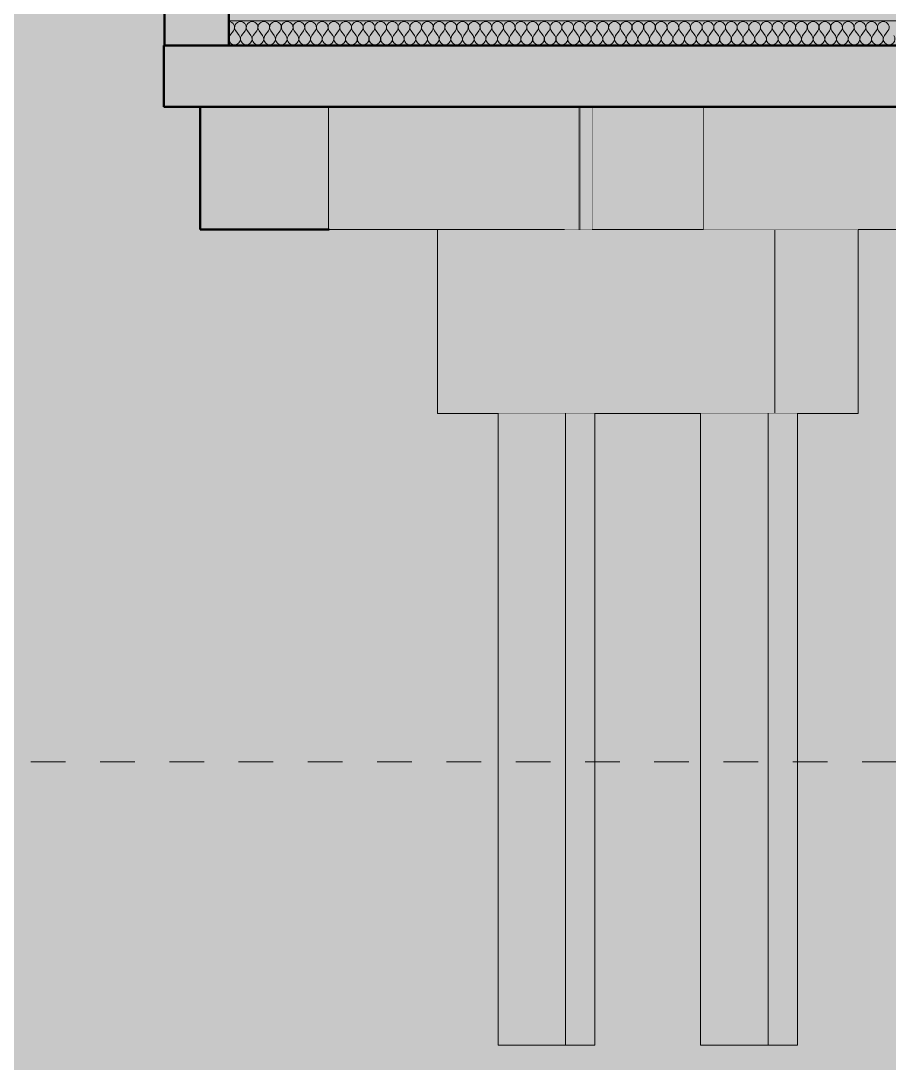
# Model space of a CAD drawing. Header units: millimetres. Extents: x -46169 to 174149, y -86316 to 18123.
# Drawn here: x 145254 to 148792, y -83207 to -78958 of the extents above; entities that cross this region are included whole.
import ezdxf

# ---------------------------------------------------------------- set-up
doc = ezdxf.new("R2010")
doc.units = ezdxf.units.MM
doc.header["$MEASUREMENT"] = 0
doc.linetypes.add('Dashed', pattern=[2822.222233, 1411.111116, -1411.111116])
doc.linetypes.add('Wipeout_Contour', pattern=[1000, 0, -1000])
for name, color, linetype, lineweight, true_color in [('0_Pen_No__105', 7, 'Continuous', 15, 0xa6a6a6), ('A-230-M_FLOOR.IFC Import_Pen_No__104', 7, 'Continuous', 15, 0xa6a6a6), ('A-230-M_FLOOR.IFC Import_Pen_No__109', 7, 'Continuous', 15, 0xa6a6a6), ('A-230-M_FLOOR.IFC Import_Pen_No__24', 7, 'Continuous', 50, 0x2a2a2a), ('A-230-M_FLOOR.IFC Import_Pen_No__29', 7, 'Continuous', 50, 0x2a2a2a), ('A-35-M_FFE_Sanitary_Pen_No__103', 7, 'Continuous', 15, 0xa6a6a6), ('New_A-20-M_Floor_Slab_Pen_No__107', 7, 'Continuous', 15, 0xa6a6a6), ('New_A-20-M_Floor_Slab_Pen_No__162', 7, 'Continuous', 0, 0xe47200), ('S-160-M_FOUND.IFC Import_Pen_No__104', 7, 'Continuous', 15, 0xa6a6a6), ('S-160-M_FOUND.IFC Import_Pen_No__24', 7, 'Continuous', 50, 0x2a2a2a), ('S-280-M_STRUCT_FRAME.IFC Import_Pen_No__30', 7, 'Continuous', 50, 0x2a2a2a), ('S-280-M_STRUCT_FRAME.IFC Import_Pen_No__47', 7, 'Continuous', 35, 0x444444)]:
    doc.layers.add(name, color=color, linetype=linetype, lineweight=lineweight, true_color=true_color)
for name, color, linetype in [('A-230-M_FLOOR.IFC Import', 7, 'Continuous'), ('New_A-20-M_Floor_Slab', 7, 'Continuous'), ('S-160-M_FOUND.IFC Import', 7, 'Continuous'), ('S-280-M_COLUMN.IFC Import', 7, 'Continuous'), ('S-280-M_STRUCT_FRAME.IFC Import', 7, 'Continuous')]:
    doc.layers.add(name, color=color, linetype=linetype)
for name, color, linetype, lineweight in [('A-230-M_FLOOR.IFC Import_Pen_No__4', 7, 'Continuous', 20), ('New_A-20-M_Floor_Slab_Pen_No__1', 7, 'Continuous', 13), ('S-160-M_FOUND.IFC Import_Pen_No__1', 7, 'Continuous', 13), ('S-160-M_FOUND.IFC Import_Pen_No__4', 7, 'Continuous', 20), ('S-280-M_COLUMN.IFC Import_Pen_No__88', 8, 'Continuous', 20), ('S-280-M_STRUCT_FRAME.IFC Import_Pen_No__90', 8, 'Continuous', 20)]:
    doc.layers.add(name, color=color, linetype=linetype, lineweight=lineweight)

# ---------------------------------------------------------------- blocks, each defined once
blk = doc.blocks.new('*X173', base_point=(165992.3, -78878.8))
at = {"layer": 'New_A-20-M_Floor_Slab_Pen_No__107', "linetype": 'Continuous'}
for p, q in [((146105.9, -79017.9), (146120.2, -78998.8)), ((146144, -79017.9), (146129.7, -78998.8)), ((146153.5, -79017.9), (146167.8, -78998.8)), ((146191.6, -79017.9), (146177.4, -78998.8)), ((146201.2, -79017.9), (146215.4, -78998.8)), ((146239.3, -79017.9), (146225, -78998.8)), ((146248.8, -79017.9), (146263.1, -78998.8)), ((146286.9, -79017.9), (146272.6, -78998.8)), ((146296.4, -79017.9), (146310.7, -78998.8)), ((146334.5, -79017.9), (146320.2, -78998.8)), ((146344, -79017.9), (146358.3, -78998.8)), ((146382.1, -79017.9), (146367.8, -78998.8)), ((146391.6, -79017.9), (146405.9, -78998.8)), ((146429.7, -79017.9), (146415.4, -78998.8)), ((146439.3, -79017.9), (146453.5, -78998.8)), ((146477.4, -79017.9), (146463.1, -78998.8)), ((146486.9, -79017.9), (146501.2, -78998.8)), ((146525, -79017.9), (146510.7, -78998.8)), ((146534.5, -79017.9), (146548.8, -78998.8)), ((146572.6, -79017.9), (146558.3, -78998.8)), ((146582.1, -79017.9), (146596.4, -78998.8)), ((146620.2, -79017.9), (146605.9, -78998.8)), ((146629.7, -79017.9), (146644, -78998.8)), ((146667.8, -79017.9), (146653.5, -78998.8)), ((146677.4, -79017.9), (146691.6, -78998.8)), ((146715.4, -79017.9), (146701.2, -78998.8)), ((146725, -79017.9), (146739.3, -78998.8)), ((146763.1, -79017.9), (146748.8, -78998.8)), ((146772.6, -79017.9), (146786.9, -78998.8)), ((146810.7, -79017.9), (146796.4, -78998.8)), ((146820.2, -79017.9), (146834.5, -78998.8)), ((146858.3, -79017.9), (146844, -78998.8)), ((146867.8, -79017.9), (146882.1, -78998.8)), ((146905.9, -79017.9), (146891.6, -78998.8)), ((146915.4, -79017.9), (146929.7, -78998.8)), ((146953.5, -79017.9), (146939.3, -78998.8)), ((146963.1, -79017.9), (146977.4, -78998.8)), ((147001.2, -79017.9), (146986.9, -78998.8)), ((147010.7, -79017.9), (147025, -78998.8)), ((147048.8, -79017.9), (147034.5, -78998.8)), ((147058.3, -79017.9), (147072.6, -78998.8)), ((147096.4, -79017.9), (147082.1, -78998.8)), ((147105.9, -79017.9), (147120.2, -78998.8)), ((147144, -79017.9), (147129.7, -78998.8)), ((147153.5, -79017.9), (147167.8, -78998.8)), ((147191.6, -79017.9), (147177.4, -78998.8)), ((147201.2, -79017.9), (147215.4, -78998.8)), ((147239.3, -79017.9), (147225, -78998.8)), ((147248.8, -79017.9), (147263.1, -78998.8)), ((147286.9, -79017.9), (147272.6, -78998.8)), ((147296.4, -79017.9), (147310.7, -78998.8)), ((147334.5, -79017.9), (147320.2, -78998.8)), ((147344, -79017.9), (147358.3, -78998.8)), ((147382.1, -79017.9), (147367.8, -78998.8)), ((147391.6, -79017.9), (147405.9, -78998.8)), ((147429.7, -79017.9), (147415.4, -78998.8)), ((147439.3, -79017.9), (147453.5, -78998.8)), ((147477.4, -79017.9), (147463.1, -78998.8)), ((147486.9, -79017.9), (147501.2, -78998.8)), ((147525, -79017.9), (147510.7, -78998.8)), ((147534.5, -79017.9), (147548.8, -78998.8)), ((147572.6, -79017.9), (147558.3, -78998.8)), ((147582.1, -79017.9), (147596.4, -78998.8)), ((147620.2, -79017.9), (147605.9, -78998.8)), ((147629.7, -79017.9), (147644, -78998.8)), ((147667.8, -79017.9), (147653.5, -78998.8)), ((147677.4, -79017.9), (147691.6, -78998.8)), ((147715.4, -79017.9), (147701.2, -78998.8)), ((147725, -79017.9), (147739.3, -78998.8)), ((147763.1, -79017.9), (147748.8, -78998.8)), ((147772.6, -79017.9), (147786.9, -78998.8)), ((147810.7, -79017.9), (147796.4, -78998.8)), ((147820.2, -79017.9), (147834.5, -78998.8)), ((147858.3, -79017.9), (147844, -78998.8)), ((147867.8, -79017.9), (147882.1, -78998.8)), ((147905.9, -79017.9), (147891.6, -78998.8)), ((147915.4, -79017.9), (147929.7, -78998.8)), ((147953.5, -79017.9), (147939.3, -78998.8)), ((147963.1, -79017.9), (147977.4, -78998.8)), ((148001.2, -79017.9), (147986.9, -78998.8)), ((148010.7, -79017.9), (148025, -78998.8)), ((148048.8, -79017.9), (148034.5, -78998.8)), ((148058.3, -79017.9), (148072.6, -78998.8)), ((148096.4, -79017.9), (148082.1, -78998.8)), ((148105.9, -79017.9), (148120.2, -78998.8)), ((148144, -79017.9), (148129.7, -78998.8)), ((148153.5, -79017.9), (148167.8, -78998.8)), ((148191.6, -79017.9), (148177.4, -78998.8)), ((148201.2, -79017.9), (148215.4, -78998.8)), ((148239.3, -79017.9), (148225, -78998.8)), ((148248.8, -79017.9), (148263.1, -78998.8)), ((148286.9, -79017.9), (148272.6, -78998.8)), ((148296.4, -79017.9), (148310.7, -78998.8)), ((148334.5, -79017.9), (148320.2, -78998.8)), ((148344, -79017.9), (148358.3, -78998.8)), ((148382.1, -79017.9), (148367.8, -78998.8)), ((148391.6, -79017.9), (148405.9, -78998.8)), ((148429.7, -79017.9), (148415.4, -78998.8)), ((148439.3, -79017.9), (148453.5, -78998.8)), ((148477.4, -79017.9), (148463.1, -78998.8)), ((148486.9, -79017.9), (148501.2, -78998.8)), ((148525, -79017.9), (148510.7, -78998.8)), ((148534.5, -79017.9), (148548.8, -78998.8)), ((148572.6, -79017.9), (148558.3, -78998.8)), ((148582.1, -79017.9), (148596.4, -78998.8)), ((148620.2, -79017.9), (148605.9, -78998.8)), ((148629.7, -79017.9), (148644, -78998.8)), ((148667.8, -79017.9), (148653.5, -78998.8)), ((148677.4, -79017.9), (148691.6, -78998.8)), ((148715.4, -79017.9), (148701.2, -78998.8)), ((148725, -79017.9), (148739.3, -78998.8)), ((148763.1, -79017.9), (148748.8, -78998.8)), ((148772.6, -79017.9), (148786.9, -78998.8))]:
    blk.add_line(p, q, dxfattribs=at)
for centre, start, end in [((146101.2, -78984.5), 323.1301, 90), ((146148.8, -78984.5), 90, 216.8699), ((146148.8, -78984.5), 323.1301, 90), ((146196.4, -78984.5), 90, 216.8699), ((146196.4, -78984.5), 323.1301, 90), ((146244, -78984.5), 90, 216.8699), ((146244, -78984.5), 323.1301, 90), ((146291.6, -78984.5), 90, 216.8699), ((146291.6, -78984.5), 323.1301, 90), ((146339.3, -78984.5), 90, 216.8699), ((146339.3, -78984.5), 323.1301, 90), ((146386.9, -78984.5), 90, 216.8699), ((146386.9, -78984.5), 323.1301, 90), ((146434.5, -78984.5), 90, 216.8699), ((146434.5, -78984.5), 323.1301, 90), ((146482.1, -78984.5), 90, 216.8699), ((146482.1, -78984.5), 323.1301, 90), ((146529.7, -78984.5), 90, 216.8699), ((146529.7, -78984.5), 323.1301, 90), ((146577.4, -78984.5), 90, 216.8699), ((146577.4, -78984.5), 323.1301, 90), ((146625, -78984.5), 90, 216.8699), ((146625, -78984.5), 323.1301, 90), ((146672.6, -78984.5), 90, 216.8699), ((146672.6, -78984.5), 323.1301, 90), ((146720.2, -78984.5), 90, 216.8699), ((146720.2, -78984.5), 323.1301, 90), ((146767.8, -78984.5), 90, 216.8699), ((146767.8, -78984.5), 323.1301, 90), ((146815.4, -78984.5), 90, 216.8699), ((146815.4, -78984.5), 323.1301, 90), ((146863.1, -78984.5), 90, 216.8699), ((146863.1, -78984.5), 323.1301, 90), ((146910.7, -78984.5), 90, 216.8699), ((146910.7, -78984.5), 323.1301, 90), ((146958.3, -78984.5), 90, 216.8699), ((146958.3, -78984.5), 323.1301, 90), ((147005.9, -78984.5), 90, 216.8699), ((147005.9, -78984.5), 323.1301, 90), ((147053.5, -78984.5), 90, 216.8699), ((147053.5, -78984.5), 323.1301, 90), ((147101.2, -78984.5), 90, 216.8699), ((147101.2, -78984.5), 323.1301, 90), ((147148.8, -78984.5), 90, 216.8699), ((147148.8, -78984.5), 323.1301, 90), ((147196.4, -78984.5), 90, 216.8699), ((147196.4, -78984.5), 323.1301, 90), ((147244, -78984.5), 90, 216.8699), ((147244, -78984.5), 323.1301, 90), ((147291.6, -78984.5), 90, 216.8699), ((147291.6, -78984.5), 323.1301, 90), ((147339.3, -78984.5), 90, 216.8699), ((147339.3, -78984.5), 323.1301, 90), ((147386.9, -78984.5), 90, 216.8699), ((147386.9, -78984.5), 323.1301, 90), ((147434.5, -78984.5), 90, 216.8699), ((147434.5, -78984.5), 323.1301, 90), ((147482.1, -78984.5), 90, 216.8699), ((147482.1, -78984.5), 323.1301, 90), ((147529.7, -78984.5), 90, 216.8699), ((147529.7, -78984.5), 323.1301, 90), ((147577.4, -78984.5), 90, 216.8699), ((147577.4, -78984.5), 323.1301, 90), ((147625, -78984.5), 90, 216.8699), ((147625, -78984.5), 323.1301, 90), ((147672.6, -78984.5), 90, 216.8699), ((147672.6, -78984.5), 323.1301, 90), ((147720.2, -78984.5), 90, 216.8699), ((147720.2, -78984.5), 323.1301, 90), ((147767.8, -78984.5), 90, 216.8699), ((147767.8, -78984.5), 323.1301, 90), ((147815.4, -78984.5), 90, 216.8699), ((147815.4, -78984.5), 323.1301, 90), ((147863.1, -78984.5), 90, 216.8699), ((147863.1, -78984.5), 323.1301, 90), ((147910.7, -78984.5), 90, 216.8699), ((147910.7, -78984.5), 323.1301, 90), ((147958.3, -78984.5), 90, 216.8699), ((147958.3, -78984.5), 323.1301, 90), ((148005.9, -78984.5), 90, 216.8699), ((148005.9, -78984.5), 323.1301, 90), ((148053.5, -78984.5), 90, 216.8699), ((148053.5, -78984.5), 323.1301, 90), ((148101.2, -78984.5), 90, 216.8699), ((148101.2, -78984.5), 323.1301, 90), ((148148.8, -78984.5), 90, 216.8699), ((148148.8, -78984.5), 323.1301, 90), ((148196.4, -78984.5), 90, 216.8699), ((148196.4, -78984.5), 323.1301, 90), ((148244, -78984.5), 90, 216.8699), ((148244, -78984.5), 323.1301, 90), ((148291.6, -78984.5), 90, 216.8699), ((148291.6, -78984.5), 323.1301, 90), ((148339.3, -78984.5), 90, 216.8699), ((148339.3, -78984.5), 323.1301, 90), ((148386.9, -78984.5), 90, 216.8699), ((148386.9, -78984.5), 323.1301, 90), ((148434.5, -78984.5), 90, 216.8699), ((148434.5, -78984.5), 323.1301, 90), ((148482.1, -78984.5), 90, 216.8699), ((148482.1, -78984.5), 323.1301, 90), ((148529.7, -78984.5), 90, 216.8699), ((148529.7, -78984.5), 323.1301, 90), ((148577.4, -78984.5), 90, 216.8699), ((148577.4, -78984.5), 323.1301, 90), ((148625, -78984.5), 90, 216.8699), ((148625, -78984.5), 323.1301, 90), ((148672.6, -78984.5), 90, 216.8699), ((148672.6, -78984.5), 323.1301, 90), ((148720.2, -78984.5), 90, 216.8699), ((148720.2, -78984.5), 323.1301, 90), ((148767.8, -78984.5), 90, 216.8699), ((148767.8, -78984.5), 323.1301, 90), ((146125, -79032.1), 143.1301, 36.8699), ((146172.6, -79032.1), 143.1301, 36.8699), ((146220.2, -79032.1), 143.1301, 36.8699), ((146267.8, -79032.1), 143.1301, 36.8699), ((146315.4, -79032.1), 143.1301, 36.8699), ((146363.1, -79032.1), 143.1301, 36.8699), ((146410.7, -79032.1), 143.1301, 36.8699), ((146458.3, -79032.1), 143.1301, 36.8699), ((146505.9, -79032.1), 143.1301, 36.8699), ((146553.5, -79032.1), 143.1301, 36.8699), ((146601.2, -79032.1), 143.1301, 36.8699), ((146648.8, -79032.1), 143.1301, 36.8699), ((146696.4, -79032.1), 143.1301, 36.8699), ((146744, -79032.1), 143.1301, 36.8699), ((146791.6, -79032.1), 143.1301, 36.8699), ((146839.3, -79032.1), 143.1301, 36.8699), ((146886.9, -79032.1), 143.1301, 36.8699), ((146934.5, -79032.1), 143.1301, 36.8699), ((146982.1, -79032.1), 143.1301, 36.8699), ((147029.7, -79032.1), 143.1301, 36.8699), ((147077.4, -79032.1), 143.1301, 36.8699), ((147125, -79032.1), 143.1301, 36.8699), ((147172.6, -79032.1), 143.1301, 36.8699), ((147220.2, -79032.1), 143.1301, 36.8699), ((147267.8, -79032.1), 143.1301, 36.8699), ((147315.4, -79032.1), 143.1301, 36.8699), ((147363.1, -79032.1), 143.1301, 36.8699), ((147410.7, -79032.1), 143.1301, 36.8699), ((147458.3, -79032.1), 143.1301, 36.8699), ((147505.9, -79032.1), 143.1301, 36.8699), ((147553.5, -79032.1), 143.1301, 36.8699), ((147601.2, -79032.1), 143.1301, 36.8699), ((147648.8, -79032.1), 143.1301, 36.8699), ((147696.4, -79032.1), 143.1301, 36.8699), ((147744, -79032.1), 143.1301, 36.8699), ((147791.6, -79032.1), 143.1301, 36.8699), ((147839.3, -79032.1), 143.1301, 36.8699), ((147886.9, -79032.1), 143.1301, 36.8699), ((147934.5, -79032.1), 143.1301, 36.8699), ((147982.1, -79032.1), 143.1301, 36.8699), ((148029.7, -79032.1), 143.1301, 36.8699), ((148077.4, -79032.1), 143.1301, 36.8699), ((148125, -79032.1), 143.1301, 36.8699), ((148172.6, -79032.1), 143.1301, 36.8699), ((148220.2, -79032.1), 143.1301, 36.8699), ((148267.8, -79032.1), 143.1301, 36.8699), ((148315.4, -79032.1), 143.1301, 36.8699), ((148363.1, -79032.1), 143.1301, 36.8699), ((148410.7, -79032.1), 143.1301, 36.8699), ((148458.3, -79032.1), 143.1301, 36.8699), ((148505.9, -79032.1), 143.1301, 36.8699), ((148553.5, -79032.1), 143.1301, 36.8699), ((148601.2, -79032.1), 143.1301, 36.8699), ((148648.8, -79032.1), 143.1301, 36.8699), ((148696.4, -79032.1), 143.1301, 36.8699), ((148744, -79032.1), 143.1301, 36.8699), ((148791.6, -79032.1), 143.1301, 36.8699)]:
    blk.add_arc(centre, 23.8, start, end, dxfattribs=at)
blk = doc.blocks.new('Section Elem_149_3', base_point=(165992.3, -78878.8))
at = {"layer": 'New_A-20-M_Floor_Slab_Pen_No__162', "linetype": 'Continuous'}
blk.add_hatch(color=256, dxfattribs=at).paths.add_polyline_path([(146101.2, -78957.8), (146101.2, -78958.3), (166086.4, -78958.3), (166086.4, -78957.8)])
at = {"color": 254, "linetype": 'Wipeout_Contour', "lineweight": 0, "ltscale": 700034.448271}
blk.add_wipeout([(146101.2, -78958.3), (146101.2, -79058.3), (166086.4, -79058.3), (166086.4, -78958.3)], dxfattribs=at).dxf.layer = 'New_A-20-M_Floor_Slab'
at = {"layer": 'New_A-20-M_Floor_Slab_Pen_No__1', "linetype": 'Continuous'}
for p, q in [((166086.4, -78958.3), (146101.2, -78958.3)), ((166086.4, -79058.3), (146101.2, -79058.3))]:
    blk.add_line(p, q, dxfattribs=at)
at = {"layer": 'New_A-20-M_Floor_Slab_Pen_No__1', "linetype": 'Continuous', "flags": 128}
blk.add_lwpolyline([(146101.2, -78878.8), (146101.2, -78957.8), (146101.2, -78958.3), (146101.2, -79058.3)], dxfattribs=at)
at = {"layer": 'New_A-20-M_Floor_Slab'}
blk.add_blockref('*X173', (165992.3, -78878.8), dxfattribs=at)
blk = doc.blocks.new('Section Elem_188_3', base_point=(165992.3, -78878.8))
at = {"color": 254, "linetype": 'Wipeout_Contour', "lineweight": 0, "ltscale": 670567.297286}
blk.add_wipeout([(147808.4, -79058.8), (147850.4, -79058.8), (147850.4, -79058.3), (147808.4, -79058.3)], dxfattribs=at).dxf.layer = 'S-280-M_COLUMN.IFC Import'
at = {"color": 254, "linetype": 'Wipeout_Contour', "lineweight": 0, "ltscale": 671282.511119}
blk.add_wipeout([(148028.2, -79058.8), (148036, -79058.8), (148036, -79058.3), (148028.2, -79058.3)], dxfattribs=at).dxf.layer = 'S-280-M_COLUMN.IFC Import'
at = {"color": 254, "linetype": 'Wipeout_Contour', "lineweight": 0, "ltscale": 671513.850255}
blk.add_wipeout([(147850.4, -79308.8), (147808.4, -79308.8), (147808.4, -79808.8), (147850.4, -79808.8)], dxfattribs=at).dxf.layer = 'S-280-M_COLUMN.IFC Import'
at = {"color": 254, "linetype": 'Wipeout_Contour', "lineweight": 0, "ltscale": 672228.057227}
blk.add_wipeout([(148028.2, -79308.8), (148028.2, -79808.8), (148036, -79808.8), (148036, -79308.8)], dxfattribs=at).dxf.layer = 'S-280-M_COLUMN.IFC Import'
at = {"color": 254, "linetype": 'Wipeout_Contour', "lineweight": 0, "ltscale": 670419.203639}
blk.add_wipeout([(147766.4, -79058.8), (147808.4, -79058.8), (147808.4, -79058.3), (147766.4, -79058.3)], dxfattribs=at).dxf.layer = 'S-280-M_COLUMN.IFC Import'
at = {"color": 254, "linetype": 'Wipeout_Contour', "lineweight": 0, "ltscale": 670712.890234}
blk.add_wipeout([(147850.4, -79058.8), (147890.9, -79058.8), (147890.9, -79058.3), (147850.4, -79058.3)], dxfattribs=at).dxf.layer = 'S-280-M_COLUMN.IFC Import'
at = {"color": 254, "linetype": 'Wipeout_Contour', "lineweight": 0, "ltscale": 671241.909452}
blk.add_wipeout([(148013, -79058.3), (148013, -79058.8), (148028.2, -79058.8), (148028.2, -79058.3)], dxfattribs=at).dxf.layer = 'S-280-M_COLUMN.IFC Import'
at = {"color": 254, "linetype": 'Wipeout_Contour', "lineweight": 0, "ltscale": 671365.96533}
blk.add_wipeout([(147766.4, -79308.8), (147766.4, -79808.8), (147808.4, -79808.8), (147808.4, -79308.8)], dxfattribs=at).dxf.layer = 'S-280-M_COLUMN.IFC Import'
at = {"color": 254, "linetype": 'Wipeout_Contour', "lineweight": 0, "ltscale": 671659.237915}
blk.add_wipeout([(147850.4, -79308.8), (147850.4, -79808.8), (147890.9, -79808.8), (147890.9, -79308.8)], dxfattribs=at).dxf.layer = 'S-280-M_COLUMN.IFC Import'
at = {"color": 254, "linetype": 'Wipeout_Contour', "lineweight": 0, "ltscale": 672187.512864}
blk.add_wipeout([(148013, -79808.8), (148028.2, -79808.8), (148028.2, -79308.8), (148013, -79308.8)], dxfattribs=at).dxf.layer = 'S-280-M_COLUMN.IFC Import'
at = {"layer": 'S-280-M_COLUMN.IFC Import_Pen_No__88', "linetype": 'Continuous'}
for p, q in [((148036, -79058.3), (148036, -79058.8)), ((148036, -79308.8), (148036, -79808.8))]:
    blk.add_line(p, q, dxfattribs=at)
at = {"color": 254, "linetype": 'Wipeout_Contour', "lineweight": 0, "ltscale": 670273.652064}
blk.add_wipeout([(147725.8, -79058.3), (147725.8, -79058.8), (147766.4, -79058.8), (147766.4, -79058.3)], dxfattribs=at).dxf.layer = 'S-280-M_COLUMN.IFC Import'
at = {"color": 254, "linetype": 'Wipeout_Contour', "lineweight": 0, "ltscale": 671175.821878}
blk.add_wipeout([(147990.8, -79058.8), (148013, -79058.8), (148013, -79058.3), (147990.8, -79058.3)], dxfattribs=at).dxf.layer = 'S-280-M_COLUMN.IFC Import'
at = {"color": 254, "linetype": 'Wipeout_Contour', "lineweight": 0, "ltscale": 671220.619194}
blk.add_wipeout([(147725.8, -79808.8), (147766.4, -79808.8), (147766.4, -79308.8), (147725.8, -79308.8)], dxfattribs=at).dxf.layer = 'S-280-M_COLUMN.IFC Import'
at = {"color": 254, "linetype": 'Wipeout_Contour', "lineweight": 0, "ltscale": 672121.518029}
blk.add_wipeout([(147990.8, -79308.8), (147990.8, -79808.8), (148013, -79808.8), (148013, -79308.8)], dxfattribs=at).dxf.layer = 'S-280-M_COLUMN.IFC Import'
at = {"color": 254, "linetype": 'Wipeout_Contour', "lineweight": 0, "ltscale": 670135.598019}
blk.add_wipeout([(147725.8, -79058.3), (147688.1, -79058.3), (147688.1, -79058.8), (147725.8, -79058.8)], dxfattribs=at).dxf.layer = 'S-280-M_COLUMN.IFC Import'
at = {"color": 254, "linetype": 'Wipeout_Contour', "lineweight": 0, "ltscale": 671086.501132}
blk.add_wipeout([(147962.3, -79058.8), (147990.8, -79058.8), (147990.8, -79058.3), (147962.3, -79058.3)], dxfattribs=at).dxf.layer = 'S-280-M_COLUMN.IFC Import'
at = {"color": 254, "linetype": 'Wipeout_Contour', "lineweight": 0, "ltscale": 671082.759888}
blk.add_wipeout([(147725.8, -79308.8), (147688.1, -79308.8), (147688.1, -79808.8), (147725.8, -79808.8)], dxfattribs=at).dxf.layer = 'S-280-M_COLUMN.IFC Import'
at = {"color": 254, "linetype": 'Wipeout_Contour', "lineweight": 0, "ltscale": 672032.322725}
blk.add_wipeout([(147990.8, -79308.8), (147962.3, -79308.8), (147962.3, -79808.8), (147990.8, -79808.8)], dxfattribs=at).dxf.layer = 'S-280-M_COLUMN.IFC Import'
at = {"color": 254, "linetype": 'Wipeout_Contour', "lineweight": 0, "ltscale": 670009.741688}
blk.add_wipeout([(147654.5, -79058.8), (147688.1, -79058.8), (147688.1, -79058.3), (147654.5, -79058.3)], dxfattribs=at).dxf.layer = 'S-280-M_COLUMN.IFC Import'
at = {"color": 254, "linetype": 'Wipeout_Contour', "lineweight": 0, "ltscale": 670976.990813}
blk.add_wipeout([(147928.7, -79058.8), (147962.3, -79058.8), (147962.3, -79058.3), (147928.7, -79058.3)], dxfattribs=at).dxf.layer = 'S-280-M_COLUMN.IFC Import'
at = {"color": 254, "linetype": 'Wipeout_Contour', "lineweight": 0, "ltscale": 670957.080949}
blk.add_wipeout([(147654.5, -79308.8), (147654.5, -79808.8), (147688.1, -79808.8), (147688.1, -79308.8)], dxfattribs=at).dxf.layer = 'S-280-M_COLUMN.IFC Import'
at = {"color": 254, "linetype": 'Wipeout_Contour', "lineweight": 0, "ltscale": 671922.966713}
blk.add_wipeout([(147962.3, -79308.8), (147928.7, -79308.8), (147928.7, -79808.8), (147962.3, -79808.8)], dxfattribs=at).dxf.layer = 'S-280-M_COLUMN.IFC Import'
at = {"color": 254, "linetype": 'Wipeout_Contour', "lineweight": 0, "ltscale": 669900.366779}
blk.add_wipeout([(147626.1, -79058.8), (147654.5, -79058.8), (147654.5, -79058.3), (147626.1, -79058.3)], dxfattribs=at).dxf.layer = 'S-280-M_COLUMN.IFC Import'
at = {"color": 254, "linetype": 'Wipeout_Contour', "lineweight": 0, "ltscale": 670851.023415}
blk.add_wipeout([(147890.9, -79058.8), (147928.7, -79058.8), (147928.7, -79058.3), (147890.9, -79058.3)], dxfattribs=at).dxf.layer = 'S-280-M_COLUMN.IFC Import'
at = {"color": 254, "linetype": 'Wipeout_Contour', "lineweight": 0, "ltscale": 670847.860228}
blk.add_wipeout([(147654.5, -79308.8), (147626.1, -79308.8), (147626.1, -79808.8), (147654.5, -79808.8)], dxfattribs=at).dxf.layer = 'S-280-M_COLUMN.IFC Import'
at = {"color": 254, "linetype": 'Wipeout_Contour', "lineweight": 0, "ltscale": 671797.176633}
blk.add_wipeout([(147890.9, -79308.8), (147890.9, -79808.8), (147928.7, -79808.8), (147928.7, -79308.8)], dxfattribs=at).dxf.layer = 'S-280-M_COLUMN.IFC Import'
at = {"color": 254, "linetype": 'Wipeout_Contour', "lineweight": 0, "ltscale": 669811.194595}
blk.add_wipeout([(147603.9, -79058.8), (147626.1, -79058.8), (147626.1, -79058.3), (147603.9, -79058.3)], dxfattribs=at).dxf.layer = 'S-280-M_COLUMN.IFC Import'
at = {"color": 254, "linetype": 'Wipeout_Contour', "lineweight": 0, "ltscale": 670758.814168}
blk.add_wipeout([(147626.1, -79308.8), (147603.9, -79308.8), (147603.9, -79808.8), (147626.1, -79808.8)], dxfattribs=at).dxf.layer = 'S-280-M_COLUMN.IFC Import'
at = {"color": 254, "linetype": 'Wipeout_Contour', "lineweight": 0, "ltscale": 669745.259952}
blk.add_wipeout([(147588.7, -79058.3), (147588.7, -79058.8), (147603.9, -79058.8), (147603.9, -79058.3)], dxfattribs=at).dxf.layer = 'S-280-M_COLUMN.IFC Import'
at = {"color": 254, "linetype": 'Wipeout_Contour', "lineweight": 0, "ltscale": 670692.972649}
blk.add_wipeout([(147588.7, -79308.8), (147588.7, -79808.8), (147603.9, -79808.8), (147603.9, -79308.8)], dxfattribs=at).dxf.layer = 'S-280-M_COLUMN.IFC Import'
at = {"color": 254, "linetype": 'Wipeout_Contour', "lineweight": 0, "ltscale": 669704.805934}
blk.add_wipeout([(147580.9, -79058.8), (147588.7, -79058.8), (147588.7, -79058.3), (147580.9, -79058.3)], dxfattribs=at).dxf.layer = 'S-280-M_COLUMN.IFC Import'
at = {"color": 254, "linetype": 'Wipeout_Contour', "lineweight": 0, "ltscale": 670652.575777}
blk.add_wipeout([(147588.7, -79308.8), (147580.9, -79308.8), (147580.9, -79808.8), (147588.7, -79808.8)], dxfattribs=at).dxf.layer = 'S-280-M_COLUMN.IFC Import'
at = {"layer": 'S-280-M_COLUMN.IFC Import_Pen_No__88', "linetype": 'Continuous'}
for p, q in [((147580.9, -79058.3), (147580.9, -79058.8)), ((147580.9, -79308.8), (147580.9, -79808.8))]:
    blk.add_line(p, q, dxfattribs=at)
blk = doc.blocks.new('Section Elem_195_3', base_point=(165992.3, -78878.8))
at = {"color": 254, "linetype": 'Wipeout_Contour', "lineweight": 0, "ltscale": 1007431.746822142}
blk.add_wipeout([(146951.1, -79808.9), (146951.1, -80558.8), (148326.4, -80558.8), (148326.4, -79808.8), (147490.6, -79808.8), (147490.6, -79808.9)], dxfattribs=at).dxf.layer = 'S-160-M_FOUND.IFC Import'
at = {"layer": 'S-160-M_FOUND.IFC Import_Pen_No__4', "linetype": 'Continuous'}
blk.add_line((146951.1, -79808.9), (146951.1, -80558.8), dxfattribs=at)
at = {"color": 254, "linetype": 'Wipeout_Contour', "lineweight": 0, "ltscale": 675048.397849}
blk.add_wipeout([(148326.4, -80558.8), (148665.7, -80558.8), (148665.7, -79808.8), (148326.4, -79808.8)], dxfattribs=at).dxf.layer = 'S-160-M_FOUND.IFC Import'
at = {"layer": 'S-160-M_FOUND.IFC Import_Pen_No__4', "linetype": 'Continuous'}
for p, q in [((147469.7, -79808.8), (148326.4, -79808.8)), ((148326.4, -79808.8), (148665.7, -79808.8)), ((148326.4, -80558.8), (148326.4, -79808.8)), ((148665.7, -80558.8), (148665.7, -79808.8)), ((148326.4, -80558.8), (146951.1, -80558.8)), ((148665.7, -80558.8), (148326.4, -80558.8))]:
    blk.add_line(p, q, dxfattribs=at)
blk = doc.blocks.new('Section Elem_196_3', base_point=(165992.3, -78878.8))
at = {"color": 254, "linetype": 'Wipeout_Contour', "lineweight": 0, "ltscale": 842094.324662}
blk.add_wipeout([(147198.4, -83133.8), (147473.5, -83133.8), (147473.5, -80558.8), (147320.6, -80558.8), (147198.4, -80558.8)], dxfattribs=at).dxf.layer = 'S-160-M_FOUND.IFC Import'
at = {"layer": 'S-160-M_FOUND.IFC Import_Pen_No__1', "linetype": 'Continuous'}
blk.add_line((147198.4, -83133.8), (147198.4, -80558.8), dxfattribs=at)
at = {"color": 254, "linetype": 'Wipeout_Contour', "lineweight": 0, "ltscale": 674876.890353}
blk.add_wipeout([(147593.2, -80558.8), (147473.5, -80558.8), (147473.5, -83133.8), (147593.2, -83133.8)], dxfattribs=at).dxf.layer = 'S-160-M_FOUND.IFC Import'
at = {"layer": 'S-160-M_FOUND.IFC Import_Pen_No__1', "linetype": 'Continuous'}
for p, q in [((147473.5, -83133.8), (147473.5, -80558.8)), ((147593.2, -83133.8), (147593.2, -80558.8)), ((147198.4, -83133.8), (147473.5, -83133.8)), ((147473.5, -83133.8), (147593.2, -83133.8))]:
    blk.add_line(p, q, dxfattribs=at)
blk = doc.blocks.new('Section Elem_211_3', base_point=(165992.3, -78878.8))
at = {"color": 254, "linetype": 'Wipeout_Contour', "lineweight": 0, "ltscale": 677073.929015}
blk.add_wipeout([(148023.6, -80558.8), (148023.6, -83133.8), (148298.7, -83133.8), (148298.7, -80558.8)], dxfattribs=at).dxf.layer = 'S-160-M_FOUND.IFC Import'
at = {"layer": 'S-160-M_FOUND.IFC Import_Pen_No__1', "linetype": 'Continuous'}
blk.add_line((148023.6, -83133.8), (148023.6, -80558.8), dxfattribs=at)
at = {"color": 254, "linetype": 'Wipeout_Contour', "lineweight": 0, "ltscale": 677765.155928}
blk.add_wipeout([(148298.7, -83133.8), (148418.4, -83133.8), (148418.4, -80558.8), (148298.7, -80558.8)], dxfattribs=at).dxf.layer = 'S-160-M_FOUND.IFC Import'
at = {"layer": 'S-160-M_FOUND.IFC Import_Pen_No__1', "linetype": 'Continuous'}
for p, q in [((148298.7, -83133.8), (148298.7, -80558.8)), ((148418.4, -83133.8), (148418.4, -80558.8)), ((148023.6, -83133.8), (148298.7, -83133.8)), ((148298.7, -83133.8), (148418.4, -83133.8))]:
    blk.add_line(p, q, dxfattribs=at)
blk = doc.blocks.new('Section Elem_220_3', base_point=(165992.3, -78878.8))
at = {"layer": 'S-280-M_STRUCT_FRAME.IFC Import_Pen_No__30', "linetype": 'Continuous'}
for p, q in [((145984.7, -79308.9), (145984.7, -79808.8)), ((145984.7, -79808.8), (145984.7, -79808.9))]:
    blk.add_line(p, q, dxfattribs=at)
at = {"color": 254, "linetype": 'Wipeout_Contour', "lineweight": 0, "ltscale": 1338012.11894798}
blk.add_wipeout([(146668.4, -79808.8), (146510.1, -79808.8), (146510.1, -79808.9), (147490.6, -79808.9), (147490.6, -79808.8), (147527.3, -79808.8), (147527.3, -79308.9), (146668.4, -79308.9)], dxfattribs=at).dxf.layer = 'S-280-M_STRUCT_FRAME.IFC Import'
at = {"layer": 'S-280-M_STRUCT_FRAME.IFC Import_Pen_No__47', "linetype": 'Continuous', "lineweight": 0, "true_color": 0x111111}
blk.add_hatch(color=168, dxfattribs=at).paths.add_polyline_path([(146510.1, -79308.9), (145984.7, -79308.9), (145984.7, -79808.9), (146510.1, -79808.9)])
at = {"layer": 'S-280-M_STRUCT_FRAME.IFC Import_Pen_No__30', "linetype": 'Continuous'}
for p, q in [((146510.1, -79308.9), (145984.7, -79308.9)), ((146510.1, -79308.9), (146510.1, -79808.8)), ((146510.1, -79808.9), (145984.7, -79808.9)), ((146510.1, -79808.8), (146510.1, -79808.9))]:
    blk.add_line(p, q, dxfattribs=at)
at = {"layer": 'S-280-M_STRUCT_FRAME.IFC Import_Pen_No__90', "linetype": 'Continuous'}
for p, q in [((146510.1, -79308.9), (147527.3, -79308.9)), ((147527.3, -79808.8), (147527.3, -79308.9)), ((145984.7, -79808.9), (147009, -79808.9)), ((146510.1, -79808.9), (147469.7, -79808.9))]:
    blk.add_line(p, q, dxfattribs=at)
blk = doc.blocks.new('Section Elem_221_3', base_point=(165992.3, -78878.8))
at = {"color": 254, "linetype": 'Wipeout_Contour', "lineweight": 0, "ltscale": 670550.833342}
blk.add_wipeout([(147580.9, -79308.8), (147530.9, -79308.8), (147530.9, -79808.8), (147580.9, -79808.8)], dxfattribs=at).dxf.layer = 'S-280-M_STRUCT_FRAME.IFC Import'
at = {"color": 254, "linetype": 'Wipeout_Contour', "lineweight": 0, "ltscale": 675558.720815}
blk.add_wipeout([(148036, -79308.8), (148036, -79808.8), (149916.1, -79808.8), (149916.1, -79308.8)], dxfattribs=at).dxf.layer = 'S-280-M_STRUCT_FRAME.IFC Import'
at = {"layer": 'S-280-M_STRUCT_FRAME.IFC Import_Pen_No__90', "linetype": 'Continuous'}
blk.add_line((149916.1, -79808.8), (149916.1, -79308.8), dxfattribs=at)
blk = doc.blocks.new('Section Elem_248_3', base_point=(165992.3, -78878.8))
at = {"color": 254, "linetype": 'Wipeout_Contour', "lineweight": 0, "ltscale": 669278.627791}
blk.add_wipeout([(147580.9, -79058.3), (147346.9, -79058.3), (147346.9, -79058.8), (147580.9, -79058.8)], dxfattribs=at).dxf.layer = 'A-230-M_FLOOR.IFC Import'
at = {"color": 254, "linetype": 'Wipeout_Contour', "lineweight": 0, "ltscale": 674723.369827}
blk.add_wipeout([(149975.8, -79058.3), (148036, -79058.3), (148036, -79058.8), (149975.8, -79058.8)], dxfattribs=at).dxf.layer = 'A-230-M_FLOOR.IFC Import'
at = {"color": 254, "linetype": 'Wipeout_Contour', "lineweight": 0, "ltscale": 682762.788792}
blk.add_wipeout([(152124.2, -79058.3), (150430.9, -79058.3), (150430.9, -79058.8), (152124.2, -79058.8)], dxfattribs=at).dxf.layer = 'A-230-M_FLOOR.IFC Import'
at = {"layer": 'A-230-M_FLOOR.IFC Import_Pen_No__4', "linetype": 'Continuous'}
blk.add_line((152124.2, -79058.8), (152124.2, -79058.3), dxfattribs=at)
blk = doc.blocks.new('Section Elem_249_3', base_point=(165992.3, -78878.8))
at = {"layer": 'A-230-M_FLOOR.IFC Import_Pen_No__24', "linetype": 'Continuous'}
for p, q in [((145839.3, -78878.8), (145839.3, -79058.8)), ((145963.9, -78878.8), (145839.3, -78878.8))]:
    blk.add_line(p, q, dxfattribs=at)
at = {"color": 254, "linetype": 'Wipeout_Contour', "lineweight": 0, "ltscale": 996680.184487}
blk.add_wipeout([(146100.9, -78878.8), (146100.9, -79058.8), (146175.7, -79058.8), (146175.7, -79058.3), (146101.2, -79058.3), (146101.2, -78878.8)], dxfattribs=at).dxf.layer = 'A-230-M_FLOOR.IFC Import'
at = {"layer": 'A-230-M_FLOOR.IFC Import_Pen_No__104', "linetype": 'Continuous', "lineweight": 0, "true_color": 0x535353}
blk.add_hatch(color=251, dxfattribs=at).paths.add_polyline_path([(146100.9, -79058.8), (146100.9, -78878.8), (145839.3, -78878.8), (145839.3, -79058.8)])
at = {"layer": 'A-230-M_FLOOR.IFC Import_Pen_No__24', "linetype": 'Continuous'}
for q in [(145963.9, -78878.8), (146100.9, -79058.8)]:
    blk.add_line((146100.9, -78878.8), q, dxfattribs=at)
at = {"layer": 'A-230-M_FLOOR.IFC Import_Pen_No__4', "linetype": 'Continuous'}
blk.add_line((146100.9, -78878.8), (146101.2, -78878.8), dxfattribs=at)
at = {"color": 254, "linetype": 'Wipeout_Contour', "lineweight": 0, "ltscale": 665045.286491}
blk.add_wipeout([(146348.3, -79058.3), (146175.7, -79058.3), (146175.7, -79058.8), (146348.3, -79058.8)], dxfattribs=at).dxf.layer = 'A-230-M_FLOOR.IFC Import'
at = {"color": 254, "linetype": 'Wipeout_Contour', "lineweight": 0, "ltscale": 665668.630586}
blk.add_wipeout([(146348.3, -79058.8), (146529.9, -79058.8), (146529.9, -79058.3), (146348.3, -79058.3)], dxfattribs=at).dxf.layer = 'A-230-M_FLOOR.IFC Import'
at = {"color": 254, "linetype": 'Wipeout_Contour', "lineweight": 0, "ltscale": 666324.206339}
blk.add_wipeout([(146529.9, -79058.8), (146720.7, -79058.8), (146720.7, -79058.3), (146529.9, -79058.3)], dxfattribs=at).dxf.layer = 'A-230-M_FLOOR.IFC Import'
at = {"color": 254, "linetype": 'Wipeout_Contour', "lineweight": 0, "ltscale": 667011.843006}
blk.add_wipeout([(146720.7, -79058.3), (146720.7, -79058.8), (146920.5, -79058.8), (146920.5, -79058.3)], dxfattribs=at).dxf.layer = 'A-230-M_FLOOR.IFC Import'
at = {"color": 254, "linetype": 'Wipeout_Contour', "lineweight": 0, "ltscale": 667731.361129}
blk.add_wipeout([(146920.5, -79058.8), (147129.2, -79058.8), (147129.2, -79058.3), (146920.5, -79058.3)], dxfattribs=at).dxf.layer = 'A-230-M_FLOOR.IFC Import'
at = {"color": 254, "linetype": 'Wipeout_Contour', "lineweight": 0, "ltscale": 668482.57248}
blk.add_wipeout([(147129.2, -79058.8), (147346.9, -79058.8), (147346.9, -79058.3), (147129.2, -79058.3)], dxfattribs=at).dxf.layer = 'A-230-M_FLOOR.IFC Import'
at = {"layer": 'A-230-M_FLOOR.IFC Import_Pen_No__4', "linetype": 'Continuous'}
blk.add_line((147346.9, -79058.8), (147346.9, -79058.3), dxfattribs=at)
blk = doc.blocks.new('Section Elem_255_3', base_point=(165992.3, -78878.8))
at = {"layer": 'S-160-M_FOUND.IFC Import_Pen_No__24', "linetype": 'Continuous'}
blk.add_line((145984.7, -79308.8), (145984.7, -79308.9), dxfattribs=at)
at = {"color": 254, "linetype": 'Wipeout_Contour', "lineweight": 0, "ltscale": 1337606.003211737}
blk.add_wipeout([(146510.1, -79308.8), (146510.1, -79808.8), (146668.4, -79808.8), (146668.4, -79308.9), (147527.3, -79308.9), (147527.3, -79808.8), (147530.9, -79808.8), (147530.9, -79308.8)], dxfattribs=at).dxf.layer = 'S-160-M_FOUND.IFC Import'
at = {"layer": 'S-160-M_FOUND.IFC Import_Pen_No__104', "linetype": 'Continuous', "lineweight": 0, "true_color": 0x535353}
blk.add_hatch(color=251, dxfattribs=at).paths.add_polyline_path([(145984.7, -79808.8), (146510.1, -79808.8), (146510.1, -79308.8), (145984.7, -79308.8)])
at = {"layer": 'S-160-M_FOUND.IFC Import_Pen_No__1', "linetype": 'Continuous'}
for p, q in [((147530.9, -79808.8), (147530.9, -79308.8)), ((146510.1, -79808.8), (147469.7, -79808.8))]:
    blk.add_line(p, q, dxfattribs=at)
at = {"layer": 'S-160-M_FOUND.IFC Import_Pen_No__24', "linetype": 'Continuous'}
for p, q in [((146510.1, -79308.8), (146510.1, -79308.9)), ((146510.1, -79808.8), (145984.7, -79808.8))]:
    blk.add_line(p, q, dxfattribs=at)
blk = doc.blocks.new('Section Elem_256_3', base_point=(165992.3, -78878.8))
at = {"layer": 'S-160-M_FOUND.IFC Import_Pen_No__1', "linetype": 'Continuous'}
for p, q in [((149911.1, -79808.8), (149911.1, -79308.8)), ((148665.7, -79808.8), (149851.2, -79808.8))]:
    blk.add_line(p, q, dxfattribs=at)
blk = doc.blocks.new('Section Elem_262_3', base_point=(165992.3, -78878.8))
at = {"color": 254, "linetype": 'Wipeout_Contour', "lineweight": 0, "ltscale": 700334.331503}
blk.add_wipeout([(166333.7, -79308.8), (166333.7, -79058.8), (145836.8, -79058.8), (145836.8, -79308.8)], dxfattribs=at).dxf.layer = 'A-230-M_FLOOR.IFC Import'
at = {"layer": 'A-230-M_FLOOR.IFC Import_Pen_No__109', "linetype": 'Continuous'}
h = blk.add_hatch(dxfattribs=at)
h.set_pattern_fill('Lightweight_Concrete_0003', color=256, style=0, pattern_type=2)
h.set_pattern_definition([(0, (165992.32, -78878.83), (0, 389.7114), [24.375, -200.625]), (0, (166104.82, -78683.98), (0, 389.7114), [24.375, -200.625]), (60, (165992.32, -78878.83), (-337.5, 194.856), [24.375, -200.625]), (60, (166217.32, -78878.83), (-337.5, 194.856), [24.375, -200.625]), (120, (166016.7, -78878.83), (337.5, 194.856), [24.375, -200.625]), (120, (166241.7, -78878.83), (337.5, 194.856), [24.375, -200.625]), (0, (165992.32, -78841.33), (0, 75), [0, -75, 0, -112.5]), (45, (166029.82, -78841.33), (-53.033, 53.033), [0, -56.25, 0, -93.75])])
h.paths.add_polyline_path([(166333.7, -79308.8), (166333.7, -79058.8), (145836.8, -79058.8), (145836.8, -79308.8)])
at = {"layer": 'A-230-M_FLOOR.IFC Import_Pen_No__29', "linetype": 'Continuous'}
for p, q in [((145836.8, -79058.8), (145836.8, -79308.8)), ((145839.3, -79058.8), (145836.8, -79058.8)), ((146100.9, -79058.8), (145839.3, -79058.8)), ((166333.7, -79058.8), (146100.9, -79058.8)), ((145984.7, -79308.8), (145836.8, -79308.8)), ((146510.1, -79308.8), (145984.7, -79308.8)), ((166333.7, -79308.8), (146510.1, -79308.8))]:
    blk.add_line(p, q, dxfattribs=at)
blk = doc.blocks.new('A04 Atrium Longitudinal Section_STORY_MARKER', base_point=(165992.3, -78878.8))
at = {"layer": '0_Pen_No__105', "linetype": 'Dashed', "ltscale": 0.1}
blk.add_line((140779.4, -81978.8), (170486.5, -81978.8), dxfattribs=at)

msp = doc.modelspace()

# ---------------------------------------------------------------- block references
at = {"layer": 'New_A-20-M_Floor_Slab'}
msp.add_blockref('Section Elem_149_3', (165992.3, -78878.8), dxfattribs=at)

# ---------------------------------------------------------------- next in the draw order: block references
at = {"layer": 'S-280-M_COLUMN.IFC Import'}
msp.add_blockref('Section Elem_188_3', (165992.3, -78878.8), dxfattribs=at)

# ---------------------------------------------------------------- next in the draw order: block references
at = {"layer": 'A-230-M_FLOOR.IFC Import'}
msp.add_blockref('Section Elem_248_3', (165992.3, -78878.8), dxfattribs=at)
at = {"layer": 'S-160-M_FOUND.IFC Import'}
msp.add_blockref('Section Elem_195_3', (165992.3, -78878.8), dxfattribs=at)

# ---------------------------------------------------------------- next in the draw order: block references
at = {"layer": 'A-230-M_FLOOR.IFC Import'}
msp.add_blockref('Section Elem_249_3', (165992.3, -78878.8), dxfattribs=at)
at = {"layer": 'S-160-M_FOUND.IFC Import'}
for name in ['Section Elem_196_3', 'Section Elem_211_3']:
    msp.add_blockref(name, (165992.3, -78878.8), dxfattribs=at)
at = {"layer": 'S-280-M_STRUCT_FRAME.IFC Import'}
msp.add_blockref('Section Elem_220_3', (165992.3, -78878.8), dxfattribs=at)

# ---------------------------------------------------------------- next in the draw order: block references
msp.add_blockref('Section Elem_221_3', (165992.3, -78878.8), dxfattribs=at)

# ---------------------------------------------------------------- next in the draw order: block references
at = {"layer": 'S-160-M_FOUND.IFC Import'}
for name in ['Section Elem_255_3', 'Section Elem_256_3']:
    msp.add_blockref(name, (165992.3, -78878.8), dxfattribs=at)

# ---------------------------------------------------------------- next in the draw order: block references
at = {"layer": 'A-230-M_FLOOR.IFC Import'}
msp.add_blockref('Section Elem_262_3', (165992.3, -78878.8), dxfattribs=at)

# ---------------------------------------------------------------- next in the draw order: hatches: boundary and pattern name
at = {"layer": 'A-35-M_FFE_Sanitary_Pen_No__103', "linetype": 'Continuous'}
msp.add_hatch(color=256, dxfattribs=at).paths.add_polyline_path([(140779.4, -78878.8), (172168, -78878.8), (172168, -86316.2), (140779.4, -86316.2)])

# ---------------------------------------------------------------- next in the draw order: block references
at = {"linetype": 'Continuous', "lineweight": 0}
msp.add_blockref('A04 Atrium Longitudinal Section_STORY_MARKER', (165992.3, -78878.8), dxfattribs=at)

doc.saveas('drawing.dxf')
